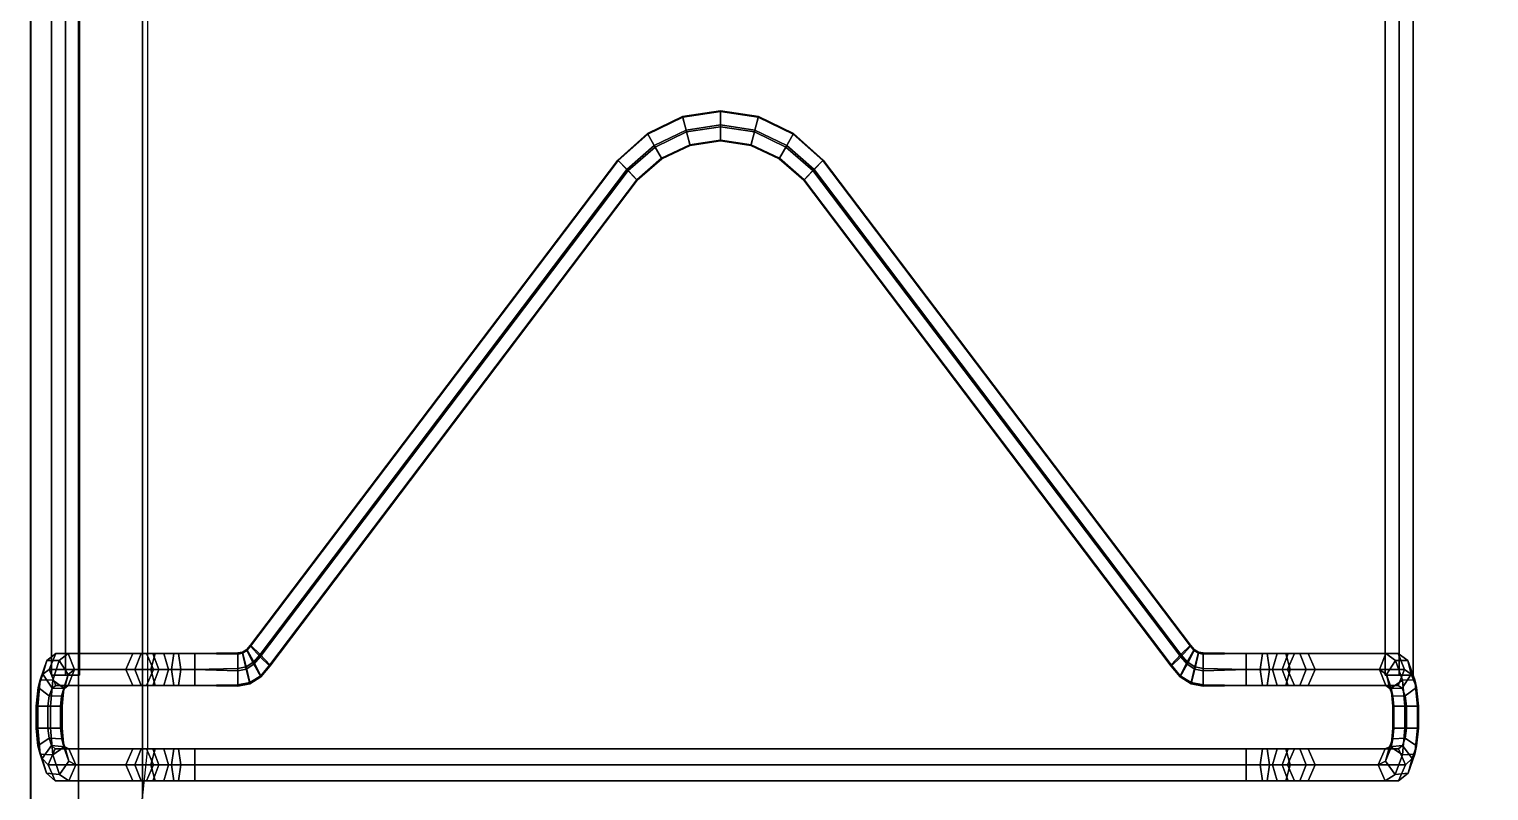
# Model space of a CAD drawing. Extents: x 126968 to 132038, y -1805 to 3860.
# Drawn here: x 129477.16 to 129497.34, y 2796.06 to 2806.59 of the extents above; entities that cross this region are included whole.
import ezdxf

# ---------------------------------------------------------------- set-up
doc = ezdxf.new("R2010")
doc.units = 0
doc.header["$MEASUREMENT"] = 0
doc.layers.get('0').update_dxf_attribs({"linetype": 'CONTINUOUS'})

msp = doc.modelspace()

# ---------------------------------------------------------------- meshes
mesh = msp.add_polyface()
corners = [(129520.072, 2784.392, 1.328), (129520.9, 2784.462, 1.345), (129521.742, 2784.684, 1.402), (129522.529, 2785.066, 1.499), (129523.191, 2785.591, 1.632), (129523.674, 2786.214, 1.79), (129523.955, 2786.88, 1.959), (129524.042, 2787.536, 2.125), (129520.072, 2784.392, 0.53), (129520.9, 2784.462, 0.548), (129521.742, 2784.684, 0.604), (129522.529, 2785.066, 0.701), (129523.191, 2785.591, 0.834), (129523.674, 2786.214, 0.992), (129523.955, 2786.88, 1.162), (129524.042, 2787.536, 1.328), (129524.042, 2843.577, 3.621), (129523.955, 2844.233, 3.621), (129523.674, 2844.899, 3.621), (129523.191, 2845.522, 3.621), (129522.529, 2846.047, 3.621), (129521.742, 2846.429, 3.621), (129520.9, 2846.651, 3.621), (129520.072, 2846.721, 3.621), (129524.042, 2843.577, 2.823), (129523.955, 2844.233, 2.823), (129523.674, 2844.899, 2.823), (129523.191, 2845.522, 2.823), (129522.529, 2846.047, 2.823), (129521.742, 2846.429, 2.823), (129520.9, 2846.651, 2.823), (129520.072, 2846.721, 2.823), (129455.482, 2846.721, 3.621), (129454.654, 2846.651, 3.621), (129453.812, 2846.429, 3.621), (129453.025, 2846.047, 3.621), (129452.363, 2845.522, 3.621), (129451.88, 2844.899, 3.621), (129451.599, 2844.233, 3.621), (129451.512, 2843.577, 3.621), (129455.482, 2846.721, 2.823), (129454.654, 2846.651, 2.823), (129453.812, 2846.429, 2.823), (129453.025, 2846.047, 2.823), (129452.363, 2845.522, 2.823), (129451.88, 2844.899, 2.823), (129451.599, 2844.233, 2.823), (129451.512, 2843.577, 2.823), (129451.512, 2787.536, 1.328), (129451.599, 2786.88, 1.162), (129451.88, 2786.214, 0.992), (129452.363, 2785.591, 0.834), (129453.025, 2785.066, 0.701), (129453.812, 2784.684, 0.604), (129454.654, 2784.462, 0.548), (129455.482, 2784.392, 0.53), (129451.512, 2787.536, 2.125), (129451.599, 2786.88, 1.959), (129451.88, 2786.214, 1.79), (129452.363, 2785.591, 1.632), (129453.025, 2785.066, 1.499), (129453.812, 2784.684, 1.402), (129454.654, 2784.462, 1.345), (129455.482, 2784.392, 1.328), (129524.042, 2787.536, 2.125), (129524.042, 2792.651, 2.859), (129524.042, 2799.457, 3.399), (129524.042, 2807.952, 3.745), (129524.042, 2818.138, 3.898), (129524.042, 2830.012, 3.856), (129524.042, 2843.577, 3.621), (129524.042, 2787.536, 1.328), (129524.042, 2792.651, 2.062), (129524.042, 2799.457, 2.602), (129524.042, 2807.952, 2.948), (129524.042, 2818.138, 3.1), (129524.042, 2830.012, 3.059), (129524.042, 2843.577, 2.823), (129451.512, 2787.536, 2.125), (129451.512, 2792.651, 2.859), (129451.512, 2799.457, 3.399), (129451.512, 2807.952, 3.745), (129451.512, 2818.138, 3.898), (129451.512, 2830.012, 3.856), (129451.512, 2843.577, 3.621), (129451.512, 2787.536, 1.328), (129451.512, 2792.651, 2.062), (129451.512, 2799.457, 2.602), (129451.512, 2807.952, 2.948), (129451.512, 2818.138, 3.1), (129451.512, 2830.012, 3.059), (129451.512, 2843.577, 2.823), (129455.482, 2784.392, 1.328), (129520.072, 2784.392, 1.328), (129455.482, 2784.392, 0.53), (129520.072, 2784.392, 0.53), (129520.072, 2846.721, 3.621), (129455.482, 2846.721, 3.621), (129520.072, 2846.721, 2.823), (129455.482, 2846.721, 2.823)]
mesh.append_faces([[corners[k] for k in face] for face in [(0, 8, 9, 1), (1, 9, 10, 2), (2, 10, 11, 3), (3, 11, 12, 4), (4, 12, 13, 5), (5, 13, 14, 6), (6, 14, 15, 7), (16, 24, 25, 17), (17, 25, 26, 18), (18, 26, 27, 19), (19, 27, 28, 20), (20, 28, 29, 21), (21, 29, 30, 22), (22, 30, 31, 23), (32, 40, 41, 33), (33, 41, 42, 34), (34, 42, 43, 35), (35, 43, 44, 36), (36, 44, 45, 37), (37, 45, 46, 38), (38, 46, 47, 39), (48, 49, 57, 56), (49, 50, 58, 57), (50, 51, 59, 58), (51, 52, 60, 59), (52, 53, 61, 60), (53, 54, 62, 61), (54, 55, 63, 62), (64, 71, 72, 65), (65, 72, 73, 66), (66, 73, 74, 67), (67, 74, 75, 68), (68, 75, 76, 69), (69, 76, 77, 70), (78, 79, 86, 85), (79, 80, 87, 86), (80, 81, 88, 87), (81, 82, 89, 88), (82, 83, 90, 89), (83, 84, 91, 90), (92, 94, 95, 93), (96, 98, 99, 97)]])
mesh = msp.add_polyface()
corners = [(129520.072, 2784.403, 1.328), (129520.898, 2784.471, 1.345), (129521.736, 2784.693, 1.402), (129522.521, 2785.074, 1.499), (129523.181, 2785.597, 1.632), (129523.663, 2786.218, 1.79), (129523.943, 2786.882, 1.959), (129524.03, 2787.536, 2.125), (129520.072, 2784.403, 0.53), (129520.898, 2784.471, 0.548), (129521.736, 2784.693, 0.604), (129522.521, 2785.074, 0.701), (129523.181, 2785.597, 0.834), (129523.663, 2786.218, 0.992), (129523.943, 2786.882, 1.162), (129524.03, 2787.536, 1.328), (129524.03, 2843.577, 3.621), (129523.943, 2844.231, 3.621), (129523.663, 2844.895, 3.621), (129523.181, 2845.516, 3.621), (129522.521, 2846.039, 3.621), (129521.736, 2846.42, 3.621), (129520.898, 2846.642, 3.621), (129520.072, 2846.71, 3.621), (129524.03, 2843.577, 2.823), (129523.943, 2844.231, 2.823), (129523.663, 2844.895, 2.823), (129523.181, 2845.516, 2.823), (129522.521, 2846.039, 2.823), (129521.736, 2846.42, 2.823), (129520.898, 2846.642, 2.823), (129520.072, 2846.71, 2.823), (129455.482, 2846.71, 3.621), (129454.656, 2846.642, 3.621), (129453.818, 2846.42, 3.621), (129453.033, 2846.039, 3.621), (129452.373, 2845.516, 3.621), (129451.891, 2844.895, 3.621), (129451.611, 2844.231, 3.621), (129451.524, 2843.577, 3.621), (129455.482, 2846.71, 2.823), (129454.656, 2846.642, 2.823), (129453.818, 2846.42, 2.823), (129453.033, 2846.039, 2.823), (129452.373, 2845.516, 2.823), (129451.891, 2844.895, 2.823), (129451.611, 2844.231, 2.823), (129451.524, 2843.577, 2.823), (129451.524, 2787.536, 1.328), (129451.611, 2786.882, 1.162), (129451.891, 2786.218, 0.992), (129452.373, 2785.597, 0.834), (129453.033, 2785.074, 0.701), (129453.818, 2784.693, 0.604), (129454.656, 2784.471, 0.548), (129455.482, 2784.403, 0.53), (129451.524, 2787.536, 2.125), (129451.611, 2786.882, 1.959), (129451.891, 2786.218, 1.79), (129452.373, 2785.597, 1.632), (129453.033, 2785.074, 1.499), (129453.818, 2784.693, 1.402), (129454.656, 2784.471, 1.345), (129455.482, 2784.403, 1.328), (129524.03, 2787.536, 2.125), (129524.03, 2792.651, 2.859), (129524.03, 2799.457, 3.399), (129524.03, 2807.952, 3.745), (129524.03, 2818.138, 3.898), (129524.03, 2830.012, 3.856), (129524.03, 2843.577, 3.621), (129524.03, 2787.536, 1.328), (129524.03, 2792.651, 2.062), (129524.03, 2799.457, 2.602), (129524.03, 2807.952, 2.948), (129524.03, 2818.138, 3.1), (129524.03, 2830.012, 3.059), (129524.03, 2843.577, 2.823), (129451.524, 2787.536, 2.125), (129451.524, 2792.651, 2.859), (129451.524, 2799.457, 3.399), (129451.524, 2807.952, 3.745), (129451.524, 2818.138, 3.898), (129451.524, 2830.012, 3.856), (129451.524, 2843.577, 3.621), (129451.524, 2787.536, 1.328), (129451.524, 2792.651, 2.062), (129451.524, 2799.457, 2.602), (129451.524, 2807.952, 2.948), (129451.524, 2818.138, 3.1), (129451.524, 2830.012, 3.059), (129451.524, 2843.577, 2.823), (129455.482, 2784.403, 1.328), (129520.072, 2784.403, 1.328), (129455.482, 2784.403, 0.53), (129520.072, 2784.403, 0.53), (129520.072, 2846.71, 3.621), (129455.482, 2846.71, 3.621), (129520.072, 2846.71, 2.823), (129455.482, 2846.71, 2.823)]
mesh.append_faces([[corners[k] for k in face] for face in [(0, 8, 9, 1), (1, 9, 10, 2), (2, 10, 11, 3), (3, 11, 12, 4), (4, 12, 13, 5), (5, 13, 14, 6), (6, 14, 15, 7), (16, 24, 25, 17), (17, 25, 26, 18), (18, 26, 27, 19), (19, 27, 28, 20), (20, 28, 29, 21), (21, 29, 30, 22), (22, 30, 31, 23), (32, 40, 41, 33), (33, 41, 42, 34), (34, 42, 43, 35), (35, 43, 44, 36), (36, 44, 45, 37), (37, 45, 46, 38), (38, 46, 47, 39), (48, 49, 57, 56), (49, 50, 58, 57), (50, 51, 59, 58), (51, 52, 60, 59), (52, 53, 61, 60), (53, 54, 62, 61), (54, 55, 63, 62), (64, 71, 72, 65), (65, 72, 73, 66), (66, 73, 74, 67), (67, 74, 75, 68), (68, 75, 76, 69), (69, 76, 77, 70), (78, 79, 86, 85), (79, 80, 87, 86), (80, 81, 88, 87), (81, 82, 89, 88), (82, 83, 90, 89), (83, 84, 91, 90), (92, 94, 95, 93), (96, 98, 99, 97)]])
mesh = msp.add_polyface()
corners = [(129478.8, 2840.777, -2.634), (129478.8, 2796.661, -2.634), (129478.727, 2841.484, -2.485), (129478.727, 2841.484, -2.485), (129478.727, 2795.953, -2.485), (129478.727, 2795.953, -2.485), (129477.841, 2842.067, -2.063), (129477.841, 2842.067, -2.063), (129477.841, 2795.371, -2.21), (129477.841, 2795.371, -2.21), (129477.841, 2842.422, -1.444), (129477.841, 2842.422, -1.444), (129477.841, 2795.015, -1.444), (129477.841, 2795.015, -1.444), (129477.182, 2842.422, -1.444), (129477.182, 2842.422, -1.444), (129477.182, 2795.015, -1.444), (129477.182, 2795.015, -1.444), (129477.181, 2842.067, -2.063), (129477.181, 2842.067, -2.063), (129477.181, 2795.371, -2.196), (129477.181, 2795.371, -2.196), (129476.508, 2841.484, -2.485), (129476.508, 2841.484, -2.485), (129476.508, 2795.953, -2.485), (129476.508, 2795.953, -2.485), (129476.367, 2840.777, -2.634), (129476.367, 2796.661, -2.634)]
mesh.append_faces([[corners[k] for k in face] for face in [(14, 16, 13, 11), (26, 27, 25, 23), (1, 0, 2, 4), (22, 24, 20, 18), (5, 3, 7, 9), (19, 21, 17, 15), (8, 6, 10, 12)]])
mesh = msp.add_polyface()
corners = [(129485.296, 2804.782, 1.51), (129485.302, 2804.776, 1.258), (129480.219, 2798.058, 1.257), (129480.219, 2798.074, 1.5), (129485.422, 2804.652, 1.641), (129480.352, 2797.945, 1.641), (129485.44, 2804.635, 1.143), (129480.352, 2797.913, 1.144), (129486.193, 2805.382, 1.51), (129486.716, 2805.462, 1.51), (129486.716, 2805.453, 1.258), (129486.195, 2805.373, 1.258), (129485.708, 2805.149, 1.51), (129485.712, 2805.141, 1.258), (129486.241, 2805.195, 1.641), (129486.716, 2805.267, 1.641), (129485.799, 2804.985, 1.641), (129486.294, 2804.992, 1.526), (129486.716, 2805.055, 1.526), (129485.9, 2804.806, 1.526), (129485.56, 2804.51, 1.526), (129486.296, 2804.983, 1.274), (129486.716, 2805.046, 1.274), (129485.904, 2804.799, 1.274), (129485.566, 2804.504, 1.274), (129486.248, 2805.17, 1.143), (129486.716, 2805.241, 1.143), (129485.812, 2804.962, 1.143), (129480.352, 2807.256, 1.641), (129480.267, 2807.153, 1.641), (129480.363, 2806.963, 1.528), (129480.486, 2807.111, 1.528), (129480.363, 2806.947, 1.284), (129480.486, 2807.095, 1.284), (129480.267, 2807.121, 1.144), (129480.352, 2807.224, 1.144), (129480.17, 2807.312, 1.257), (129480.219, 2807.37, 1.257), (129480.17, 2807.327, 1.5), (129480.219, 2807.385, 1.5), (129480.161, 2807.087, 1.641), (129480.212, 2806.868, 1.528), (129480.212, 2806.853, 1.284), (129480.161, 2807.055, 1.144), (129480.111, 2807.274, 1.257), (129480.111, 2807.29, 1.5), (129480.356, 2808.281, 1.501), (129480.204, 2808.186, 1.501), (129480.204, 2808.171, 1.258), (129480.356, 2808.265, 1.258)]
mesh.append_faces([[corners[k] for k in face] for face in [(0, 1, 2, 3), (4, 0, 3, 5), (1, 6, 7, 2), (8, 9, 10, 11), (12, 8, 11, 13), (0, 12, 13, 1), (14, 15, 9, 8), (16, 14, 8, 12), (4, 16, 12, 0), (17, 18, 15, 14), (19, 17, 14, 16), (20, 19, 16, 4), (21, 22, 18, 17), (23, 21, 17, 19), (24, 23, 19, 20), (25, 26, 22, 21), (27, 25, 21, 23), (6, 27, 23, 24), (11, 10, 26, 25), (13, 11, 25, 27), (1, 13, 27, 6), (28, 29, 30, 31), (31, 30, 32, 33), (33, 32, 34, 35), (35, 34, 36, 37), (37, 36, 38, 39), (39, 38, 29, 28), (29, 40, 41, 30), (30, 41, 42, 32), (32, 42, 43, 34), (34, 43, 44, 36), (36, 44, 45, 38), (38, 45, 40, 29), (46, 47, 48, 49)]])
mesh = msp.add_polyface()
corners = [(129487.725, 2805.149, 1.51), (129488.136, 2804.782, 1.51), (129488.131, 2804.776, 1.258), (129487.72, 2805.141, 1.258), (129487.24, 2805.382, 1.51), (129487.238, 2805.373, 1.258), (129486.716, 2805.462, 1.51), (129486.716, 2805.453, 1.258), (129487.725, 2805.149, 1.51), (129488.136, 2804.782, 1.51), (129487.633, 2804.985, 1.641), (129488.01, 2804.652, 1.641), (129487.191, 2805.195, 1.641), (129486.716, 2805.267, 1.641), (129487.533, 2804.806, 1.526), (129487.872, 2804.51, 1.526), (129487.139, 2804.992, 1.526), (129486.716, 2805.055, 1.526), (129487.528, 2804.799, 1.274), (129487.866, 2804.504, 1.274), (129487.136, 2804.983, 1.274), (129486.716, 2805.046, 1.274), (129487.62, 2804.962, 1.143), (129487.993, 2804.635, 1.143), (129487.185, 2805.17, 1.143), (129486.716, 2805.241, 1.143), (129493.405, 2807.256, 1.641), (129493.272, 2807.111, 1.528), (129493.395, 2806.963, 1.528), (129493.491, 2807.153, 1.641), (129493.272, 2807.095, 1.284), (129493.395, 2806.947, 1.284), (129493.405, 2807.224, 1.144), (129493.491, 2807.121, 1.144), (129493.539, 2807.37, 1.257), (129493.588, 2807.312, 1.257), (129493.539, 2807.385, 1.5), (129493.588, 2807.327, 1.5), (129493.546, 2806.868, 1.528), (129493.597, 2807.087, 1.641), (129493.546, 2806.853, 1.284), (129493.597, 2807.055, 1.144), (129493.647, 2807.274, 1.257), (129493.647, 2807.29, 1.5), (129493.402, 2808.281, 1.501), (129493.402, 2808.265, 1.258), (129493.554, 2808.171, 1.258), (129493.554, 2808.186, 1.501)]
mesh.append_faces([[corners[k] for k in face] for face in [(0, 1, 2, 3), (4, 0, 3, 5), (6, 4, 5, 7), (8, 9, 1, 0), (0, 4, 8, 8), (10, 11, 9, 8), (12, 10, 8, 4), (13, 12, 4, 6), (14, 15, 11, 10), (16, 14, 10, 12), (17, 16, 12, 13), (18, 19, 15, 14), (20, 18, 14, 16), (21, 20, 16, 17), (22, 23, 19, 18), (24, 22, 18, 20), (25, 24, 20, 21), (3, 2, 23, 22), (5, 3, 22, 24), (7, 5, 24, 25), (26, 27, 28, 29), (27, 30, 31, 28), (30, 32, 33, 31), (32, 34, 35, 33), (34, 36, 37, 35), (36, 26, 29, 37), (29, 28, 38, 39), (28, 31, 40, 38), (31, 33, 41, 40), (33, 35, 42, 41), (35, 37, 43, 42), (37, 29, 39, 43), (44, 45, 46, 47)]])
mesh = msp.add_polyface()
corners = [(129477.284, 2807.298, -2.247), (129477.35, 2807.114, -2.079), (129477.477, 2807.307, -2.037), (129477.437, 2807.411, -2.13), (129477.639, 2807.306, -2.458), (129477.702, 2807.119, -2.299), (129477.575, 2806.926, -2.341), (129477.487, 2807.194, -2.575), (129477.404, 2806.924, -2.234), (129477.314, 2807.19, -2.472), (129477.438, 2807.049, -1.855), (129477.528, 2807.27, -1.912), (129477.649, 2807.309, -2.145), (129477.699, 2807.27, -2.021), (129477.789, 2807.049, -2.078), (129477.699, 2806.828, -2.021), (129477.528, 2806.828, -1.912), (129478.878, 2807.049, 0.566), (129478.954, 2807.049, 0.796), (129478.87, 2806.828, 0.864), (129478.781, 2806.828, 0.595), (129478.594, 2806.828, 0.65), (129478.708, 2806.828, 0.994), (129478.623, 2807.049, 1.063), (129478.497, 2807.049, 0.679), (129478.708, 2807.27, 0.994), (129478.594, 2807.27, 0.65), (129478.781, 2807.27, 0.595), (129478.87, 2807.27, 0.864), (129479.085, 2807.049, 0.981), (129479.023, 2806.828, 1.081), (129478.904, 2806.828, 1.272), (129478.842, 2807.049, 1.372), (129478.904, 2807.27, 1.272), (129479.023, 2807.27, 1.081), (129477.855, 2797.658, -1.799), (129477.855, 2807.026, -1.799), (129477.662, 2807.026, -1.672), (129477.662, 2797.658, -1.672), (129477.855, 2797.658, -2.043), (129477.855, 2807.026, -2.043), (129477.662, 2797.658, -2.17), (129477.662, 2807.026, -2.17), (129477.47, 2797.658, -2.043), (129477.47, 2807.526, -2.043), (129477.47, 2797.658, -1.799), (129477.47, 2807.526, -1.799)]
mesh.append_faces([[corners[k] for k in face] for face in [(0, 1, 2, 3), (4, 5, 6, 7), (7, 6, 8, 9), (9, 8, 1, 0), (1, 10, 11, 2), (12, 13, 14, 5), (5, 14, 15, 6), (6, 15, 16, 8), (8, 16, 10, 1), (17, 18, 19, 20), (21, 22, 23, 24), (24, 23, 25, 26), (27, 28, 18, 17), (18, 29, 30, 19), (22, 31, 32, 23), (23, 32, 33, 25), (28, 34, 29, 18), (24, 10, 16, 21), (21, 16, 15, 20), (19, 30, 31, 22), (20, 19, 22, 21), (20, 15, 14, 17), (17, 14, 13, 27), (27, 13, 11, 26), (25, 33, 34, 28), (26, 25, 28, 27), (26, 11, 10, 24), (35, 36, 37, 38), (39, 40, 36, 35), (41, 42, 40, 39), (43, 44, 42, 41), (45, 46, 44, 43), (38, 37, 46, 45)]])
mesh = msp.add_polyface()
corners = [(129496.473, 2807.298, -2.247), (129496.321, 2807.411, -2.13), (129496.281, 2807.307, -2.037), (129496.407, 2807.114, -2.079), (129496.148, 2807.415, -2.233), (129496.118, 2807.306, -2.458), (129496.056, 2807.119, -2.299), (129496.109, 2807.309, -2.145), (129496.27, 2807.194, -2.575), (129496.182, 2806.926, -2.341), (129496.444, 2807.19, -2.472), (129496.354, 2806.924, -2.234), (129496.23, 2807.27, -1.912), (129496.319, 2807.049, -1.855), (129495.969, 2807.049, -2.078), (129496.058, 2807.27, -2.021), (129496.058, 2806.828, -2.021), (129496.23, 2806.828, -1.912), (129494.879, 2807.049, 0.566), (129494.977, 2806.828, 0.595), (129494.888, 2806.828, 0.864), (129494.804, 2807.049, 0.796), (129495.164, 2806.828, 0.65), (129495.261, 2807.049, 0.679), (129495.135, 2807.049, 1.063), (129495.05, 2806.828, 0.994), (129495.164, 2807.27, 0.65), (129495.05, 2807.27, 0.994), (129494.977, 2807.27, 0.595), (129494.888, 2807.27, 0.864), (129494.916, 2807.049, 1.372), (129494.854, 2806.828, 1.272), (129494.854, 2807.27, 1.272), (129494.672, 2807.049, 0.981), (129494.735, 2807.27, 1.081), (129494.735, 2806.828, 1.081), (129495.903, 2797.658, -1.799), (129496.095, 2797.658, -1.672), (129496.095, 2807.026, -1.672), (129495.903, 2807.026, -1.799), (129495.903, 2797.658, -2.043), (129495.903, 2807.026, -2.043), (129496.095, 2797.658, -2.17), (129496.095, 2807.026, -2.17), (129496.288, 2797.658, -2.043), (129496.288, 2807.526, -2.043), (129496.288, 2797.658, -1.799), (129496.288, 2807.526, -1.799)]
mesh.append_faces([[corners[k] for k in face] for face in [(0, 1, 2, 3), (4, 5, 6, 7), (5, 8, 9, 6), (8, 10, 11, 9), (10, 0, 3, 11), (3, 2, 12, 13), (7, 6, 14, 15), (6, 9, 16, 14), (9, 11, 17, 16), (11, 3, 13, 17), (18, 19, 20, 21), (22, 23, 24, 25), (23, 26, 27, 24), (28, 18, 21, 29), (25, 24, 30, 31), (24, 27, 32, 30), (29, 21, 33, 34), (23, 22, 17, 13), (22, 19, 16, 17), (20, 25, 31, 35), (19, 22, 25, 20), (19, 18, 14, 16), (18, 28, 15, 14), (28, 26, 12, 15), (27, 29, 34, 32), (26, 28, 29, 27), (26, 23, 13, 12), (36, 37, 38, 39), (40, 36, 39, 41), (42, 40, 41, 43), (44, 42, 43, 45), (46, 44, 45, 47), (37, 46, 47, 38)]])
mesh = msp.add_polyface()
corners = [(129480.046, 2797.95, 1.257), (129480.046, 2797.721, 1.144), (129479.451, 2797.737, 1.143), (129479.451, 2797.958, 1.27), (129480.046, 2797.966, 1.5), (129479.451, 2797.958, 1.514), (129480.046, 2797.753, 1.641), (129479.451, 2797.737, 1.641), (129480.046, 2797.524, 1.528), (129479.451, 2797.516, 1.514), (129480.046, 2797.509, 1.284), (129479.451, 2797.516, 1.27), (129479.257, 2797.737, 1.101), (129479.224, 2797.516, 1.222), (129479.224, 2796.64, 1.222), (129479.451, 2796.64, 1.27), (129479.451, 2796.419, 1.143), (129479.257, 2796.419, 1.101), (129479.451, 2796.198, 1.27), (129479.224, 2796.198, 1.222), (129480.111, 2797.979, 1.5), (129480.046, 2797.966, 1.5), (129480.161, 2797.776, 1.641), (129480.111, 2797.963, 1.257), (129480.046, 2797.95, 1.257), (129480.161, 2797.744, 1.144), (129480.046, 2797.721, 1.144), (129480.212, 2797.541, 1.284), (129480.046, 2797.509, 1.284), (129480.212, 2797.557, 1.528), (129480.17, 2798.016, 1.5), (129480.267, 2797.842, 1.641), (129480.17, 2798, 1.257), (129480.267, 2797.81, 1.144), (129480.363, 2797.636, 1.284), (129480.363, 2797.651, 1.528), (129480.219, 2798.074, 1.5), (129480.352, 2797.945, 1.641), (129480.219, 2798.058, 1.257), (129480.352, 2797.913, 1.144), (129480.486, 2797.784, 1.284), (129480.486, 2797.8, 1.528), (129485.56, 2804.51, 1.526), (129485.422, 2804.652, 1.641), (129485.566, 2804.504, 1.274), (129485.44, 2804.635, 1.143), (129479.451, 2796.198, 1.514), (129493.982, 2796.198, 1.514), (129493.982, 2796.419, 1.641), (129479.451, 2796.419, 1.641), (129479.451, 2796.198, 1.27), (129493.982, 2796.198, 1.27), (129479.451, 2796.419, 1.143), (129493.982, 2796.419, 1.143), (129479.451, 2796.64, 1.27), (129493.982, 2796.64, 1.27)]
mesh.append_faces([[corners[k] for k in face] for face in [(0, 1, 2, 3), (4, 0, 3, 5), (6, 4, 5, 7), (8, 6, 7, 9), (10, 8, 9, 11), (1, 10, 11, 2), (12, 2, 11, 13), (14, 15, 16, 17), (17, 16, 18, 19), (20, 21, 6, 22), (23, 24, 21, 20), (25, 26, 24, 23), (27, 28, 26, 25), (29, 8, 28, 27), (22, 6, 8, 29), (30, 20, 22, 31), (32, 23, 20, 30), (33, 25, 23, 32), (34, 27, 25, 33), (35, 29, 27, 34), (31, 22, 29, 35), (36, 30, 31, 37), (38, 32, 30, 36), (39, 33, 32, 38), (40, 34, 33, 39), (41, 35, 34, 40), (37, 31, 35, 41), (42, 43, 37, 41), (44, 42, 41, 40), (45, 44, 40, 39), (46, 47, 48, 49), (50, 51, 47, 46), (52, 53, 51, 50), (54, 55, 53, 52)]])
mesh = msp.add_polyface()
corners = [(129493.322, 2797.979, 1.5), (129493.271, 2797.776, 1.641), (129493.387, 2797.753, 1.641), (129493.387, 2797.966, 1.5), (129493.322, 2797.963, 1.257), (129493.387, 2797.95, 1.257), (129493.271, 2797.744, 1.144), (129493.387, 2797.721, 1.144), (129493.221, 2797.541, 1.284), (129493.387, 2797.509, 1.284), (129493.221, 2797.557, 1.528), (129493.387, 2797.524, 1.528), (129493.262, 2798.016, 1.5), (129493.166, 2797.842, 1.641), (129493.262, 2798, 1.257), (129493.166, 2797.81, 1.144), (129493.069, 2797.636, 1.284), (129493.069, 2797.651, 1.528), (129493.214, 2798.074, 1.5), (129493.08, 2797.945, 1.641), (129493.214, 2798.058, 1.257), (129493.08, 2797.913, 1.144), (129492.946, 2797.784, 1.284), (129492.946, 2797.8, 1.528), (129488.136, 2804.782, 1.51), (129488.131, 2804.776, 1.258), (129488.01, 2804.652, 1.641), (129487.872, 2804.51, 1.526), (129487.866, 2804.504, 1.274), (129487.993, 2804.635, 1.143), (129493.387, 2797.95, 1.257), (129493.982, 2797.958, 1.27), (129493.982, 2797.737, 1.143), (129493.387, 2797.721, 1.144), (129493.387, 2797.966, 1.5), (129493.982, 2797.958, 1.514), (129493.982, 2797.737, 1.641), (129493.982, 2797.516, 1.514), (129493.387, 2797.509, 1.284), (129493.982, 2797.516, 1.27), (129494.208, 2797.958, 1.222), (129494.175, 2797.737, 1.101), (129479.451, 2796.64, 1.514), (129493.982, 2796.64, 1.514), (129493.982, 2796.64, 1.27), (129479.451, 2796.64, 1.27), (129479.451, 2796.419, 1.641), (129493.982, 2796.419, 1.641)]
mesh.append_faces([[corners[k] for k in face] for face in [(0, 1, 2, 3), (4, 0, 3, 5), (6, 4, 5, 7), (8, 6, 7, 9), (10, 8, 9, 11), (1, 10, 11, 2), (12, 13, 1, 0), (14, 12, 0, 4), (15, 14, 4, 6), (16, 15, 6, 8), (17, 16, 8, 10), (13, 17, 10, 1), (18, 19, 13, 12), (20, 18, 12, 14), (21, 20, 14, 15), (22, 21, 15, 16), (23, 22, 16, 17), (19, 23, 17, 13), (24, 18, 20, 25), (26, 19, 18, 24), (27, 23, 19, 26), (28, 22, 23, 27), (29, 21, 22, 28), (25, 20, 21, 29), (30, 31, 32, 33), (34, 35, 31, 30), (2, 36, 35, 34), (11, 37, 36, 2), (38, 39, 37, 11), (33, 32, 39, 38), (40, 41, 32, 31), (42, 43, 44, 45), (46, 47, 43, 42)]])
mesh = msp.add_polyface()
corners = [(129477.404, 2797.862, -2.234), (129477.35, 2797.672, -2.079), (129477.438, 2797.737, -1.855), (129477.528, 2797.958, -1.912), (129477.575, 2797.86, -2.341), (129477.699, 2797.958, -2.021), (129477.702, 2797.667, -2.299), (129477.789, 2797.737, -2.078), (129477.649, 2797.477, -2.145), (129477.699, 2797.516, -2.021), (129477.477, 2797.479, -2.037), (129477.528, 2797.516, -1.912), (129477.314, 2797.596, -2.472), (129477.284, 2797.488, -2.247), (129477.487, 2797.592, -2.575), (129477.639, 2797.48, -2.458), (129477.61, 2797.371, -2.233), (129477.437, 2797.375, -2.13), (129477.281, 2797.23, -2.561), (129477.26, 2797.23, -2.31), (129477.456, 2797.23, -2.66), (129477.617, 2797.23, -2.514), (129477.596, 2797.23, -2.264), (129477.421, 2797.23, -2.164), (129477.26, 2796.926, -2.31), (129477.421, 2796.926, -2.164), (129477.596, 2796.926, -2.264), (129477.617, 2796.926, -2.514), (129478.594, 2797.958, 0.65), (129478.497, 2797.737, 0.679), (129478.781, 2797.958, 0.595), (129478.878, 2797.737, 0.566), (129478.781, 2797.516, 0.595), (129478.594, 2797.516, 0.65), (129478.623, 2797.737, 1.063), (129478.842, 2797.737, 1.372), (129478.904, 2797.958, 1.272), (129478.708, 2797.958, 0.994), (129478.708, 2797.516, 0.994), (129478.904, 2797.516, 1.272), (129478.87, 2797.958, 0.864), (129478.87, 2797.516, 0.864)]
mesh.append_faces([[corners[k] for k in face] for face in [(0, 1, 2, 3), (4, 0, 3, 5), (6, 4, 5, 7), (8, 6, 7, 9), (10, 8, 9, 11), (1, 10, 11, 2), (12, 13, 1, 0), (14, 12, 0, 4), (15, 14, 4, 6), (16, 15, 6, 8), (17, 16, 8, 10), (13, 17, 10, 1), (18, 19, 13, 12), (20, 18, 12, 14), (21, 20, 14, 15), (22, 21, 15, 16), (23, 22, 16, 17), (19, 23, 17, 13), (23, 19, 24, 25), (22, 23, 25, 26), (21, 22, 26, 27), (28, 3, 2, 29), (30, 5, 3, 28), (31, 7, 5, 30), (32, 9, 7, 31), (33, 11, 9, 32), (29, 2, 11, 33), (34, 35, 36, 37), (38, 39, 35, 34), (28, 37, 40, 30), (29, 34, 37, 28), (33, 38, 34, 29), (32, 41, 38, 33)]])
mesh = msp.add_polyface()
corners = [(129479.224, 2797.958, 1.222), (129479.451, 2797.958, 1.27), (129479.451, 2797.737, 1.143), (129479.257, 2797.737, 1.101), (129479.161, 2797.958, 1.452), (129479.451, 2797.958, 1.514), (129479.128, 2797.737, 1.572), (129479.451, 2797.737, 1.641), (129479.161, 2797.516, 1.452), (129479.451, 2797.516, 1.514), (129479.224, 2797.516, 1.222), (129479.451, 2797.516, 1.27), (129479.023, 2797.958, 1.081), (129479.085, 2797.737, 0.981), (129478.904, 2797.958, 1.272), (129478.842, 2797.737, 1.372), (129478.904, 2797.516, 1.272), (129479.023, 2797.516, 1.081), (129478.87, 2797.958, 0.864), (129478.954, 2797.737, 0.796), (129478.708, 2797.958, 0.994), (129478.87, 2797.516, 0.864), (129478.708, 2797.516, 0.994), (129478.781, 2797.958, 0.595), (129478.878, 2797.737, 0.566), (129478.781, 2797.516, 0.595), (129479.161, 2796.64, 1.452), (129479.451, 2796.64, 1.514), (129479.451, 2796.64, 1.27), (129479.224, 2796.64, 1.222), (129479.128, 2796.419, 1.572), (129479.451, 2796.419, 1.641), (129479.161, 2796.198, 1.452), (129479.451, 2796.198, 1.514), (129479.224, 2796.198, 1.222), (129479.451, 2796.198, 1.27), (129479.023, 2796.64, 1.081), (129479.257, 2796.419, 1.101), (129479.085, 2796.419, 0.981), (129478.904, 2796.64, 1.272), (129478.842, 2796.419, 1.372), (129478.904, 2796.198, 1.272), (129479.023, 2796.198, 1.081), (129478.87, 2796.64, 0.864), (129478.954, 2796.419, 0.796), (129478.708, 2796.64, 0.994), (129478.87, 2796.198, 0.864), (129478.708, 2796.198, 0.994), (129478.781, 2796.64, 0.595), (129478.878, 2796.419, 0.566), (129478.781, 2796.198, 0.595)]
mesh.append_faces([[corners[k] for k in face] for face in [(0, 1, 2, 3), (4, 5, 1, 0), (6, 7, 5, 4), (8, 9, 7, 6), (10, 11, 9, 8), (12, 0, 3, 13), (14, 4, 0, 12), (15, 6, 4, 14), (16, 8, 6, 15), (17, 10, 8, 16), (13, 3, 10, 17), (18, 12, 13, 19), (20, 14, 12, 18), (21, 17, 16, 22), (19, 13, 17, 21), (23, 18, 19, 24), (24, 19, 21, 25), (26, 27, 28, 29), (30, 31, 27, 26), (32, 33, 31, 30), (34, 35, 33, 32), (36, 29, 37, 38), (39, 26, 29, 36), (40, 30, 26, 39), (41, 32, 30, 40), (42, 34, 32, 41), (38, 37, 34, 42), (43, 36, 38, 44), (45, 39, 36, 43), (46, 42, 41, 47), (44, 38, 42, 46), (48, 43, 44, 49), (49, 44, 46, 50)]])
mesh = msp.add_polyface()
corners = [(129494.271, 2797.958, 1.452), (129494.208, 2797.958, 1.222), (129493.982, 2797.958, 1.27), (129493.982, 2797.958, 1.514), (129494.304, 2797.737, 1.572), (129493.982, 2797.737, 1.641), (129494.271, 2797.516, 1.452), (129493.982, 2797.516, 1.514), (129494.208, 2797.516, 1.222), (129493.982, 2797.516, 1.27), (129494.175, 2797.737, 1.101), (129493.982, 2797.737, 1.143), (129494.409, 2797.958, 1.081), (129494.347, 2797.737, 0.981), (129494.528, 2797.958, 1.272), (129494.59, 2797.737, 1.372), (129494.528, 2797.516, 1.272), (129494.409, 2797.516, 1.081), (129494.563, 2797.958, 0.864), (129494.478, 2797.737, 0.796), (129494.725, 2797.958, 0.994), (129494.563, 2797.516, 0.864), (129494.725, 2797.516, 0.994), (129494.651, 2797.958, 0.595), (129494.554, 2797.737, 0.566), (129494.651, 2797.516, 0.595), (129494.208, 2796.64, 1.222), (129494.175, 2796.419, 1.101), (129493.982, 2796.419, 1.143), (129493.982, 2796.64, 1.27), (129494.271, 2796.64, 1.452), (129493.982, 2796.64, 1.514), (129494.304, 2796.419, 1.572), (129493.982, 2796.419, 1.641), (129494.271, 2796.198, 1.452), (129493.982, 2796.198, 1.514), (129494.208, 2796.198, 1.222), (129493.982, 2796.198, 1.27), (129494.409, 2796.64, 1.081), (129494.347, 2796.419, 0.981), (129494.528, 2796.64, 1.272), (129494.59, 2796.419, 1.372), (129494.528, 2796.198, 1.272), (129494.409, 2796.198, 1.081), (129494.563, 2796.64, 0.864), (129494.478, 2796.419, 0.796), (129494.725, 2796.64, 0.994), (129494.563, 2796.198, 0.864), (129494.725, 2796.198, 0.994), (129494.554, 2796.419, 0.566), (129494.651, 2796.198, 0.595)]
mesh.append_faces([[corners[k] for k in face] for face in [(0, 1, 2, 3), (4, 0, 3, 5), (6, 4, 5, 7), (8, 6, 7, 9), (10, 8, 9, 11), (12, 13, 10, 1), (14, 12, 1, 0), (15, 14, 0, 4), (16, 15, 4, 6), (17, 16, 6, 8), (13, 17, 8, 10), (18, 19, 13, 12), (20, 18, 12, 14), (21, 22, 16, 17), (19, 21, 17, 13), (23, 24, 19, 18), (24, 25, 21, 19), (26, 27, 28, 29), (30, 26, 29, 31), (32, 30, 31, 33), (34, 32, 33, 35), (36, 34, 35, 37), (27, 36, 37, 28), (38, 39, 27, 26), (40, 38, 26, 30), (41, 40, 30, 32), (42, 41, 32, 34), (43, 42, 34, 36), (39, 43, 36, 27), (44, 45, 39, 38), (46, 44, 38, 40), (47, 48, 42, 43), (45, 47, 43, 39), (49, 50, 47, 45)]])
mesh = msp.add_polyface()
corners = [(129495.92, 2797.667, -2.297), (129495.825, 2797.737, -2.08), (129495.913, 2797.958, -2.019), (129496.047, 2797.86, -2.333), (129495.968, 2797.477, -2.14), (129495.913, 2797.516, -2.019), (129496.009, 2797.371, -2.226), (129495.987, 2797.48, -2.452), (129496.024, 2797.23, -2.256), (129496.011, 2797.23, -2.508), (129495.905, 2796.64, -1.993), (129495.808, 2796.419, -2.028), (129494.554, 2796.419, 0.566), (129494.651, 2796.64, 0.595), (129496.089, 2796.64, -1.927), (129494.838, 2796.64, 0.65), (129496.186, 2796.419, -1.892), (129494.936, 2796.419, 0.679), (129496.089, 2796.198, -1.927), (129494.838, 2796.198, 0.65), (129495.905, 2796.198, -1.993), (129494.651, 2796.198, 0.595), (129494.838, 2797.958, 0.65), (129494.936, 2797.737, 0.679), (129496.169, 2797.737, -1.839), (129496.081, 2797.958, -1.901), (129494.651, 2797.958, 0.595), (129494.554, 2797.737, 0.566), (129494.651, 2797.516, 0.595), (129494.838, 2797.516, 0.65), (129496.081, 2797.516, -1.901), (129495.963, 2796.669, -2.123), (129495.909, 2796.468, -2.263), (129496.042, 2796.287, -2.316), (129496.008, 2796.779, -2.222), (129495.986, 2796.664, -2.445), (129496.024, 2796.926, -2.256), (129496.011, 2796.926, -2.508), (129494.809, 2797.737, 1.063), (129494.725, 2797.958, 0.994), (129494.528, 2797.958, 1.272), (129494.59, 2797.737, 1.372), (129494.725, 2797.516, 0.994), (129494.528, 2797.516, 1.272), (129494.563, 2797.958, 0.864), (129494.563, 2797.516, 0.864), (129494.809, 2796.419, 1.063), (129494.725, 2796.64, 0.994), (129494.528, 2796.64, 1.272), (129494.59, 2796.419, 1.372), (129494.725, 2796.198, 0.994), (129494.528, 2796.198, 1.272), (129494.478, 2796.419, 0.796), (129494.563, 2796.64, 0.864), (129494.563, 2796.198, 0.864)]
mesh.append_faces([[corners[k] for k in face] for face in [(0, 1, 2, 3), (4, 5, 1, 0), (6, 4, 0, 7), (8, 6, 7, 9), (10, 11, 12, 13), (14, 10, 13, 15), (16, 14, 15, 17), (18, 16, 17, 19), (20, 18, 19, 21), (11, 20, 21, 12), (22, 23, 24, 25), (26, 22, 25, 2), (27, 26, 2, 1), (28, 27, 1, 5), (29, 28, 5, 30), (23, 29, 30, 24), (31, 32, 11, 10), (32, 33, 20, 11), (34, 35, 32, 31), (36, 37, 35, 34), (38, 39, 40, 41), (42, 38, 41, 43), (22, 26, 44, 39), (23, 22, 39, 38), (29, 23, 38, 42), (28, 29, 42, 45), (46, 47, 48, 49), (50, 46, 49, 51), (13, 12, 52, 53), (15, 13, 53, 47), (17, 15, 47, 46), (19, 17, 46, 50), (21, 19, 50, 54)]])
mesh = msp.add_polyface()
corners = [(129496.216, 2797.862, -2.216), (129496.081, 2797.958, -1.901), (129496.169, 2797.737, -1.839), (129496.264, 2797.672, -2.059), (129496.047, 2797.86, -2.333), (129495.913, 2797.958, -2.019), (129496.136, 2797.479, -2.023), (129496.081, 2797.516, -1.901), (129495.913, 2797.516, -2.019), (129495.968, 2797.477, -2.14), (129496.313, 2797.596, -2.449), (129496.335, 2797.488, -2.223), (129496.143, 2797.592, -2.562), (129495.987, 2797.48, -2.452), (129495.92, 2797.667, -2.297), (129496.179, 2797.375, -2.114), (129496.009, 2797.371, -2.226), (129496.349, 2797.23, -2.536), (129496.362, 2797.23, -2.285), (129496.177, 2797.23, -2.645), (129496.011, 2797.23, -2.508), (129496.196, 2797.23, -2.147), (129496.024, 2797.23, -2.256), (129496.177, 2796.926, -2.645), (129496.011, 2796.926, -2.508), (129496.349, 2796.926, -2.536), (129496.362, 2796.926, -2.285), (129496.196, 2796.926, -2.147), (129496.024, 2796.926, -2.256), (129496.141, 2796.688, -2.04), (129495.963, 2796.669, -2.123), (129495.905, 2796.64, -1.993), (129496.089, 2796.64, -1.927), (129496.274, 2796.506, -2.093), (129496.186, 2796.419, -1.892), (129496.221, 2796.305, -2.233), (129496.089, 2796.198, -1.927), (129496.042, 2796.287, -2.316), (129495.905, 2796.198, -1.993), (129496.18, 2796.788, -2.117), (129496.008, 2796.779, -2.222), (129496.337, 2796.682, -2.23), (129496.314, 2796.567, -2.453), (129496.142, 2796.558, -2.558), (129495.986, 2796.664, -2.445), (129495.909, 2796.468, -2.263)]
mesh.append_faces([[corners[k] for k in face] for face in [(0, 1, 2, 3), (4, 5, 1, 0), (6, 7, 8, 9), (3, 2, 7, 6), (10, 0, 3, 11), (12, 4, 0, 10), (13, 14, 4, 12), (15, 6, 9, 16), (11, 3, 6, 15), (17, 10, 11, 18), (19, 12, 10, 17), (20, 13, 12, 19), (21, 15, 16, 22), (18, 11, 15, 21), (19, 23, 24, 20), (17, 25, 23, 19), (18, 26, 25, 17), (21, 27, 26, 18), (22, 28, 27, 21), (20, 24, 28, 22), (29, 30, 31, 32), (33, 29, 32, 34), (35, 33, 34, 36), (37, 35, 36, 38), (39, 40, 30, 29), (41, 39, 29, 33), (42, 41, 33, 35), (43, 42, 35, 37), (44, 43, 37, 45), (27, 28, 40, 39), (26, 27, 39, 41), (25, 26, 41, 42), (23, 25, 42, 43), (24, 23, 43, 44)]])
mesh = msp.add_polyface()
corners = [(129477.456, 2797.23, -2.66), (129477.617, 2797.23, -2.514), (129477.617, 2796.926, -2.514), (129477.456, 2796.926, -2.66), (129477.281, 2797.23, -2.561), (129477.281, 2796.926, -2.561), (129477.26, 2797.23, -2.31), (129477.26, 2796.926, -2.31), (129477.707, 2796.64, -1.995), (129478.781, 2796.64, 0.595), (129478.878, 2796.419, 0.566), (129477.804, 2796.419, -2.024), (129477.52, 2796.64, -1.938), (129478.594, 2796.64, 0.65), (129477.423, 2796.419, -1.909), (129478.497, 2796.419, 0.679), (129477.52, 2796.198, -1.938), (129478.594, 2796.198, 0.65), (129477.707, 2796.198, -1.995), (129478.781, 2796.198, 0.595), (129477.653, 2796.669, -2.128), (129477.711, 2796.468, -2.265), (129477.472, 2796.688, -2.054), (129477.341, 2796.506, -2.114), (129477.399, 2796.305, -2.251), (129477.58, 2796.287, -2.324), (129477.611, 2796.779, -2.229), (129477.641, 2796.664, -2.45), (129477.436, 2796.788, -2.133), (129477.283, 2796.682, -2.254), (129477.313, 2796.567, -2.476), (129477.488, 2796.558, -2.572), (129477.596, 2796.926, -2.264), (129477.421, 2796.926, -2.164), (129478.623, 2796.419, 1.063), (129478.842, 2796.419, 1.372), (129478.904, 2796.64, 1.272), (129478.708, 2796.64, 0.994), (129478.708, 2796.198, 0.994), (129478.904, 2796.198, 1.272), (129478.87, 2796.64, 0.864), (129478.87, 2796.198, 0.864)]
mesh.append_faces([[corners[k] for k in face] for face in [(0, 1, 2, 3), (4, 0, 3, 5), (6, 4, 5, 7), (8, 9, 10, 11), (12, 13, 9, 8), (14, 15, 13, 12), (16, 17, 15, 14), (18, 19, 17, 16), (11, 10, 19, 18), (20, 8, 11, 21), (22, 12, 8, 20), (23, 14, 12, 22), (24, 16, 14, 23), (25, 18, 16, 24), (21, 11, 18, 25), (26, 20, 21, 27), (28, 22, 20, 26), (29, 23, 22, 28), (30, 24, 23, 29), (31, 25, 24, 30), (27, 21, 25, 31), (32, 26, 27, 2), (33, 28, 26, 32), (7, 29, 28, 33), (5, 30, 29, 7), (3, 31, 30, 5), (2, 27, 31, 3), (34, 35, 36, 37), (38, 39, 35, 34), (13, 37, 40, 9), (15, 34, 37, 13), (17, 38, 34, 15), (19, 41, 38, 17)]])

doc.saveas('drawing.dxf')
